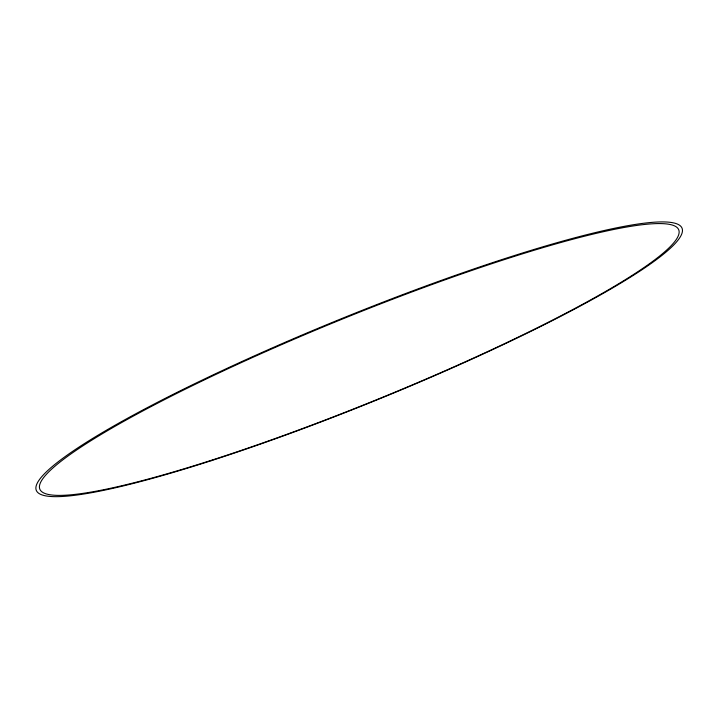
<?xml version="1.0" encoding="UTF-8"?>
<svg xmlns="http://www.w3.org/2000/svg" width="718" height="718" viewBox="0 0 718 718"><rect width="100%" height="100%" fill="white"/><g stroke="black" fill="none" stroke-linecap="round" stroke-linejoin="round"><path stroke-width="1.08" d="M211.02 460.759A348.454 44.301 -22.1 0 0 682.1 228.36A348.454 44.301 -22.1 0 0 184.418 388.743A348.454 44.301 -22.1 0 0 211.02 460.759M213.363 459.637A344.775 43.807 -22.1 0 0 678.734 229.841A344.775 43.807 -22.1 0 0 185.693 388.985A344.775 43.807 -22.1 0 0 213.363 459.637"/></g></svg>
